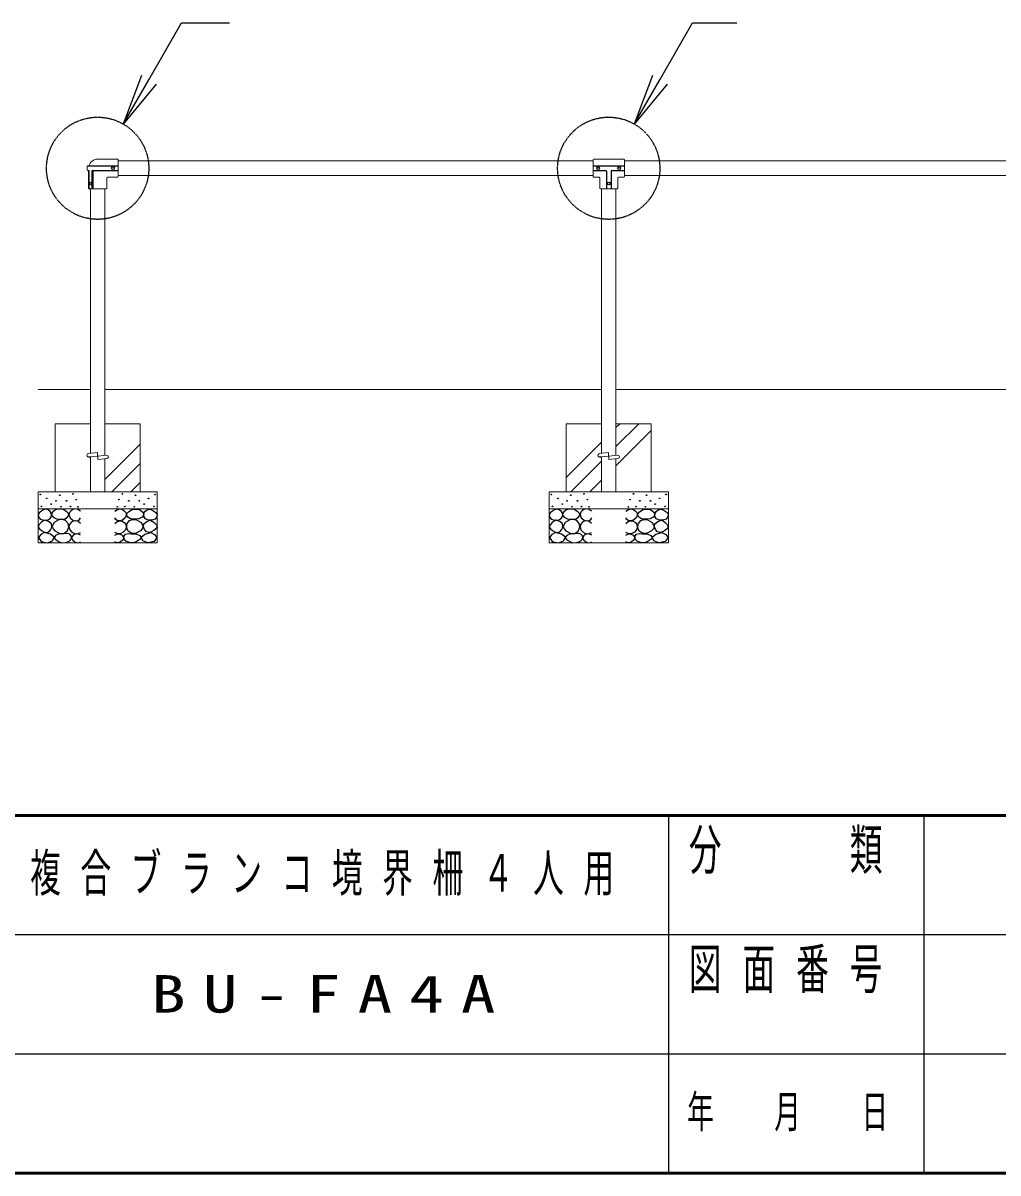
# Model space of a CAD drawing. Units: millimetres, scale not verified. Extents: x -19540 to 0, y -1690 to 13350.
# Drawn here: x -8644 to -5782, y 0 to 3376 of the extents above; entities that cross this region are included whole.
import ezdxf

# ---------------------------------------------------------------- set-up
doc = ezdxf.new("R2010")
doc.units = ezdxf.units.MM
doc.linetypes.add('USER3', pattern=[8, 3, -1, 1, -1, 1, -1])
for name, color, linetype, lineweight in [('A3図枠', 7, 'Continuous', 25), ('線', 2, 'Continuous', 25), ('補助', 2, 'Continuous', 13)]:
    doc.layers.add(name, color=color, linetype=linetype, lineweight=lineweight)
doc.layers.add('図面プロファイル', color=7, linetype='Continuous')
doc.styles.add('ＭＳ ゴシック', font='')
doc.styles.get('ＭＳ ゴシック').set_extended_font_data('MS Gothic')

msp = doc.modelspace()

# ---------------------------------------------------------------- linework, layer by layer
at = {"layer": 'A3図枠', "lineweight": 50}
for p, q in [((-19250, 1050), (0, 1050)), ((-19250, 0), (0, 0))]:
    msp.add_line(p, q, dxfattribs=at)
at = {"layer": 'A3図枠', "color": 211}
for p, q in [((-6750, 1050), (-6750, 0)), ((-9375, 700), (-3500, 700)), ((-12125, 350), (0, 350))]:
    msp.add_line(p, q, dxfattribs=at)
at = {"layer": 'A3図枠'}
msp.add_line((-6000, 1050), (-6000, 0), dxfattribs=at)
at = {"layer": '線', "color": 7, "lineweight": 13}
for p, q in [((-8425, 2976.5), (-8367, 2976.5)), ((-8365, 2974.5), (-8365, 2925.5)), ((-6971, 2971.35), (-8365, 2971.35)), ((-6971, 2974.5), (-6971, 2925.5)), ((-6969, 2976.5), (-6881, 2976.5)), ((-6879, 2974.5), (-6879, 2925.5)), ((-5485, 2971.35), (-6879, 2971.35)), ((-8455.5, 2955), (-8455.5, 2945)), ((-8451.5, 2943), (-8451.5, 2892)), ((-8398.5, 2921.5), (-8398.5, 2892)), ((-8396.5, 2923.5), (-8367, 2923.5)), ((-6971, 2928.65), (-8365, 2928.65)), ((-6969, 2923.5), (-6953.5, 2923.5)), ((-6951.5, 2921.5), (-6951.5, 2892)), ((-6898.5, 2921.5), (-6898.5, 2892)), ((-6896.5, 2923.5), (-6881, 2923.5)), ((-5485, 2928.65), (-6879, 2928.65)), ((-8449.5, 2890), (-8400.5, 2890)), ((-8446.35, 2113.008), (-8446.35, 2890)), ((-8403.65, 2107.036), (-8403.65, 2890)), ((-6949.5, 2890), (-6900.5, 2890)), ((-6946.35, 2113.008), (-6946.35, 2890)), ((-6903.65, 2107.036), (-6903.65, 2890)), ((-8600, 2300), (-8446.35, 2300)), ((-8403.65, 2300), (-6946.35, 2300)), ((-6903.65, 2300), (-5446.35, 2300)), ((-8550, 2200), (-8550, 2000)), ((-8550, 2200), (-8446.35, 2200)), ((-8403.65, 2200), (-8300, 2200)), ((-8300, 2200), (-8300, 2000)), ((-7050, 2200), (-7050, 2000)), ((-7050, 2200), (-6946.35, 2200)), ((-6903.65, 2200), (-6800, 2200)), ((-6800, 2200), (-6800, 2000)), ((-8425.5, 2114.975), (-8451.97, 2112.478)), ((-8425.5, 2104.931), (-8451.03, 2102.522)), ((-8446.35, 2000), (-8446.35, 2102.964)), ((-8425.5, 2104.931), (-8425.5, 2115.022)), ((-8398.97, 2107.478), (-8424.5, 2105.069)), ((-8424.5, 2095.025), (-8424.5, 2105.069)), ((-8398.03, 2097.522), (-8424.5, 2095.025)), ((-8403.65, 2000), (-8403.65, 2096.992)), ((-6925.5, 2114.975), (-6951.97, 2112.478)), ((-6925.5, 2104.931), (-6951.03, 2102.522)), ((-6946.35, 2000), (-6946.35, 2102.964)), ((-6925.5, 2104.931), (-6925.5, 2115.022)), ((-6898.97, 2107.478), (-6924.5, 2105.069)), ((-6924.5, 2095.025), (-6924.5, 2105.069)), ((-6898.03, 2097.522), (-6924.5, 2095.025)), ((-6903.65, 2000), (-6903.65, 2096.992)), ((-8600, 2000), (-8600, 1850)), ((-8600, 2000), (-8250, 2000)), ((-8446.35, 2000), (-8403.65, 2000)), ((-8250, 2000), (-8250, 1850)), ((-7100, 2000), (-7100, 1850)), ((-7100, 2000), (-6750, 2000)), ((-6946.35, 2000), (-6903.65, 2000)), ((-6750, 2000), (-6750, 1850)), ((-8600, 1950), (-8250, 1950)), ((-7100, 1950), (-6750, 1950)), ((-8600, 1850), (-8250, 1850)), ((-7100, 1850), (-6750, 1850))]:
    msp.add_line(p, q, dxfattribs=at)
at = {"layer": '線'}
for p, q in [((-8453.5, 2957), (-8365, 2957)), ((-8453.5, 2943), (-8450.368, 2943)), ((-8450.368, 2892), (-8450.368, 2943)), ((-8441.041, 2892), (-8441.041, 2943)), ((-8441.041, 2943), (-8365, 2943)), ((-8438.123, 2890), (-8438.123, 2943)), ((-6971, 2957), (-6879, 2957)), ((-6971, 2943), (-6934, 2943)), ((-6932, 2941), (-6932, 2890)), ((-6918, 2941), (-6918, 2890)), ((-6916, 2943), (-6879, 2943)), ((-8451.97, 2102.522), (-8446.35, 2101.992)), ((-6951.97, 2102.522), (-6946.35, 2101.992))]:
    msp.add_line(p, q, dxfattribs=at)
at = {"layer": '線', "color": 7, "lineweight": 13}
msp.add_lwpolyline([(-8425, 2976.5), (-8428.423, 2976.278), (-8431.788, 2975.616), (-8435.04, 2974.525), (-8438.123, 2973.023), (-8441.563, 2970.686), (-8444.595, 2967.84), (-8447.145, 2964.555), (-8449.149, 2960.912), (-8450.559, 2957)], dxfattribs=at)
at = {"layer": '線'}
for points in [[(-8577.551, 1949.402), (-8584.014, 1946.862), (-8590.225, 1943.382), (-8596.083, 1939.344), (-8599.731, 1933.877), (-8598.719, 1926.294), (-8593.711, 1919.935), (-8586.845, 1917.345), (-8579.136, 1917.084), (-8571.523, 1917.688), (-8565.194, 1920.252), (-8561.442, 1925.538), (-8560.125, 1931.976), (-8560.973, 1937.181), (-8563.927, 1942.115), (-8570.087, 1946.942)], [(-8538.127, 1949.493), (-8543.032, 1948.876), (-8548.669, 1946.79), (-8556.64, 1941.002), (-8560.292, 1934.086), (-8559.417, 1930.124), (-8555.696, 1925.707), (-8546.205, 1920.934), (-8536.235, 1919.49), (-8528.885, 1919.318), (-8521.369, 1920.842), (-8513.77, 1925.456), (-8510.016, 1931.653), (-8510.986, 1936.306), (-8515.693, 1941.654), (-8526.361, 1947.861)], [(-8311.873, 1949.493), (-8306.968, 1948.876), (-8301.331, 1946.79), (-8293.36, 1941.002), (-8289.708, 1934.086), (-8290.583, 1930.124), (-8294.304, 1925.707), (-8303.795, 1920.934), (-8313.765, 1919.49), (-8321.115, 1919.318), (-8328.631, 1920.842), (-8336.23, 1925.456), (-8339.984, 1931.653), (-8339.014, 1936.306), (-8334.307, 1941.654), (-8323.639, 1947.861)], [(-8272.449, 1949.402), (-8265.986, 1946.862), (-8259.775, 1943.382), (-8253.917, 1939.344), (-8250.269, 1933.877), (-8251.281, 1926.294), (-8256.289, 1919.935), (-8263.155, 1917.345), (-8270.864, 1917.084), (-8278.477, 1917.688), (-8284.806, 1920.252), (-8288.558, 1925.538), (-8289.875, 1931.976), (-8289.027, 1937.181), (-8286.073, 1942.115), (-8279.913, 1946.942)], [(-7077.551, 1949.402), (-7084.014, 1946.862), (-7090.225, 1943.382), (-7096.083, 1939.344), (-7099.731, 1933.877), (-7098.719, 1926.294), (-7093.711, 1919.935), (-7086.845, 1917.345), (-7079.136, 1917.084), (-7071.523, 1917.688), (-7065.194, 1920.252), (-7061.442, 1925.538), (-7060.125, 1931.976), (-7060.973, 1937.181), (-7063.927, 1942.115), (-7070.087, 1946.942)], [(-7038.127, 1949.493), (-7043.032, 1948.876), (-7048.669, 1946.79), (-7056.64, 1941.002), (-7060.292, 1934.086), (-7059.417, 1930.124), (-7055.696, 1925.707), (-7046.205, 1920.934), (-7036.235, 1919.49), (-7028.885, 1919.318), (-7021.369, 1920.842), (-7013.77, 1925.456), (-7010.016, 1931.653), (-7010.986, 1936.306), (-7015.693, 1941.654), (-7026.361, 1947.861)], [(-6811.873, 1949.493), (-6806.968, 1948.876), (-6801.331, 1946.79), (-6793.36, 1941.002), (-6789.708, 1934.086), (-6790.583, 1930.124), (-6794.304, 1925.707), (-6803.795, 1920.934), (-6813.765, 1919.49), (-6821.115, 1919.318), (-6828.631, 1920.842), (-6836.23, 1925.456), (-6839.984, 1931.653), (-6839.014, 1936.306), (-6834.307, 1941.654), (-6823.639, 1947.861)], [(-6772.449, 1949.402), (-6765.986, 1946.862), (-6759.775, 1943.382), (-6753.917, 1939.344), (-6750.269, 1933.877), (-6751.281, 1926.294), (-6756.289, 1919.935), (-6763.155, 1917.345), (-6770.864, 1917.084), (-6778.477, 1917.688), (-6784.806, 1920.252), (-6788.558, 1925.538), (-6789.875, 1931.976), (-6789.027, 1937.181), (-6786.073, 1942.115), (-6779.913, 1946.942)], [(-8580.086, 1916.45), (-8585.415, 1913.657), (-8590.859, 1909.479), (-8597.308, 1902.659), (-8599.731, 1895.855), (-8596.103, 1891.027), (-8589.592, 1886.666), (-8582.954, 1882.379), (-8576.284, 1880.329), (-8568.64, 1882.776), (-8562.343, 1889.201), (-8559.236, 1897.478), (-8560.759, 1905.994), (-8568.917, 1913.245)], [(-8550.831, 1885.163), (-8538.242, 1878.307), (-8524.883, 1877.324), (-8514.599, 1884.778), (-8509.747, 1896.515), (-8512.027, 1907.293), (-8518.936, 1915.436), (-8527.761, 1918.869), (-8538.938, 1917.598), (-8552.692, 1909.543), (-8558.669, 1898.678), (-8556.034, 1891.484)], [(-8299.169, 1885.163), (-8311.758, 1878.307), (-8325.117, 1877.324), (-8335.401, 1884.778), (-8340.253, 1896.515), (-8337.973, 1907.293), (-8331.064, 1915.436), (-8322.239, 1918.869), (-8311.062, 1917.598), (-8297.308, 1909.543), (-8291.331, 1898.678), (-8293.966, 1891.484)], [(-8269.914, 1916.45), (-8264.585, 1913.657), (-8259.141, 1909.479), (-8252.692, 1902.659), (-8250.269, 1895.855), (-8253.897, 1891.027), (-8260.408, 1886.666), (-8267.046, 1882.379), (-8273.716, 1880.329), (-8281.36, 1882.776), (-8287.657, 1889.201), (-8290.764, 1897.478), (-8289.241, 1905.994), (-8281.083, 1913.245)], [(-7080.086, 1916.45), (-7085.415, 1913.657), (-7090.859, 1909.479), (-7097.308, 1902.659), (-7099.731, 1895.855), (-7096.103, 1891.027), (-7089.592, 1886.666), (-7082.954, 1882.379), (-7076.284, 1880.329), (-7068.64, 1882.776), (-7062.343, 1889.201), (-7059.236, 1897.478), (-7060.759, 1905.994), (-7068.917, 1913.245)], [(-7050.831, 1885.163), (-7038.242, 1878.307), (-7024.883, 1877.324), (-7014.599, 1884.778), (-7009.747, 1896.515), (-7012.027, 1907.293), (-7018.936, 1915.436), (-7027.761, 1918.869), (-7038.938, 1917.598), (-7052.692, 1909.543), (-7058.669, 1898.678), (-7056.034, 1891.484)], [(-6799.169, 1885.163), (-6811.758, 1878.307), (-6825.117, 1877.324), (-6835.401, 1884.778), (-6840.253, 1896.515), (-6837.973, 1907.293), (-6831.064, 1915.436), (-6822.239, 1918.869), (-6811.062, 1917.598), (-6797.308, 1909.543), (-6791.331, 1898.678), (-6793.966, 1891.484)], [(-6769.914, 1916.45), (-6764.585, 1913.657), (-6759.141, 1909.479), (-6752.692, 1902.659), (-6750.269, 1895.855), (-6753.897, 1891.027), (-6760.408, 1886.666), (-6767.046, 1882.379), (-6773.716, 1880.329), (-6781.36, 1882.776), (-6787.657, 1889.201), (-6790.764, 1897.478), (-6789.241, 1905.994), (-6781.083, 1913.245)], [(-8580.905, 1880.517), (-8592.225, 1874.498), (-8599.036, 1865.683), (-8590.549, 1854.413), (-8572.114, 1850.299), (-8557.761, 1856.41), (-8552.335, 1866.782), (-8563.117, 1875.89)], [(-8523.802, 1876.373), (-8531.337, 1876.999), (-8539.479, 1875.562), (-8548.406, 1871.504), (-8552.723, 1866.102), (-8550.037, 1861.419), (-8544.074, 1856.912), (-8537.595, 1853.068), (-8530.289, 1850.695), (-8518.44, 1850.928), (-8508.124, 1855.02), (-8503.421, 1859.827), (-8501.367, 1865.561), (-8502.427, 1870.709), (-8506.503, 1875.292), (-8514.901, 1877.832)], [(-8326.198, 1876.373), (-8318.663, 1876.999), (-8310.521, 1875.562), (-8301.594, 1871.504), (-8297.277, 1866.102), (-8299.963, 1861.419), (-8305.926, 1856.912), (-8312.405, 1853.068), (-8319.711, 1850.695), (-8331.56, 1850.928), (-8341.876, 1855.02), (-8346.579, 1859.827), (-8348.633, 1865.561), (-8347.573, 1870.709), (-8343.497, 1875.292), (-8335.099, 1877.832)], [(-8269.095, 1880.517), (-8257.775, 1874.498), (-8250.964, 1865.683), (-8259.451, 1854.413), (-8277.886, 1850.299), (-8292.239, 1856.41), (-8297.665, 1866.782), (-8286.883, 1875.89)], [(-7080.905, 1880.517), (-7092.225, 1874.498), (-7099.036, 1865.683), (-7090.549, 1854.413), (-7072.114, 1850.299), (-7057.761, 1856.41), (-7052.335, 1866.782), (-7063.117, 1875.89)], [(-7023.802, 1876.373), (-7031.337, 1876.999), (-7039.479, 1875.562), (-7048.406, 1871.504), (-7052.723, 1866.102), (-7050.037, 1861.419), (-7044.074, 1856.912), (-7037.595, 1853.068), (-7030.289, 1850.695), (-7018.44, 1850.928), (-7008.124, 1855.02), (-7003.421, 1859.827), (-7001.367, 1865.561), (-7002.427, 1870.709), (-7006.503, 1875.292), (-7014.901, 1877.832)], [(-6826.198, 1876.373), (-6818.663, 1876.999), (-6810.521, 1875.562), (-6801.594, 1871.504), (-6797.277, 1866.102), (-6799.963, 1861.419), (-6805.926, 1856.912), (-6812.405, 1853.068), (-6819.711, 1850.695), (-6831.56, 1850.928), (-6841.876, 1855.02), (-6846.579, 1859.827), (-6848.633, 1865.561), (-6847.573, 1870.709), (-6843.497, 1875.292), (-6835.099, 1877.832)], [(-6769.095, 1880.517), (-6757.775, 1874.498), (-6750.964, 1865.683), (-6759.451, 1854.413), (-6777.886, 1850.299), (-6792.239, 1856.41), (-6797.665, 1866.782), (-6786.883, 1875.89)]]:
    msp.add_lwpolyline(points, close=True, dxfattribs=at)
for points in [[(-8475, 1943.299), (-8483.427, 1948.154), (-8492.11, 1949.636), (-8497.729, 1947.948), (-8502.883, 1944.249), (-8507.355, 1938.941), (-8509.22, 1932.209), (-8505.552, 1923.439), (-8497.496, 1917), (-8489.197, 1914.621), (-8481.971, 1915.733), (-8477.921, 1919.109), (-8475, 1923.654)], [(-8375, 1943.299), (-8366.573, 1948.154), (-8357.89, 1949.636), (-8352.271, 1947.948), (-8347.117, 1944.249), (-8342.645, 1938.941), (-8340.78, 1932.209), (-8344.448, 1923.439), (-8352.504, 1917), (-8360.803, 1914.621), (-8368.029, 1915.733), (-8372.079, 1919.109), (-8375, 1923.654)], [(-6975, 1943.299), (-6983.427, 1948.154), (-6992.11, 1949.636), (-6997.73, 1947.948), (-7002.883, 1944.249), (-7007.355, 1938.941), (-7009.22, 1932.209), (-7005.552, 1923.439), (-6997.496, 1917), (-6989.197, 1914.621), (-6981.971, 1915.733), (-6977.921, 1919.109), (-6975, 1923.654)], [(-6875, 1943.299), (-6866.573, 1948.154), (-6857.89, 1949.636), (-6852.27, 1947.948), (-6847.117, 1944.249), (-6842.645, 1938.941), (-6840.78, 1932.209), (-6844.448, 1923.439), (-6852.504, 1917), (-6860.803, 1914.621), (-6868.029, 1915.733), (-6872.079, 1919.109), (-6875, 1923.654)], [(-8475.317, 1907.178), (-8482.457, 1912.64), (-8490.526, 1915.099), (-8497.231, 1913.875), (-8503.199, 1910.03), (-8507.592, 1904.248), (-8509.22, 1897.039), (-8506.556, 1888.431), (-8500.348, 1881.513), (-8492.709, 1877.642), (-8485.139, 1876.761), (-8479.985, 1878.2), (-8475.317, 1880.88)], [(-8374.683, 1907.178), (-8367.543, 1912.64), (-8359.474, 1915.099), (-8352.769, 1913.875), (-8346.801, 1910.03), (-8342.408, 1904.248), (-8340.78, 1897.039), (-8343.444, 1888.431), (-8349.652, 1881.513), (-8357.291, 1877.642), (-8364.861, 1876.761), (-8370.015, 1878.2), (-8374.683, 1880.88)], [(-6975.317, 1907.178), (-6982.457, 1912.64), (-6990.526, 1915.099), (-6997.231, 1913.875), (-7003.199, 1910.03), (-7007.592, 1904.248), (-7009.22, 1897.039), (-7006.556, 1888.431), (-7000.348, 1881.513), (-6992.709, 1877.642), (-6985.139, 1876.761), (-6979.985, 1878.2), (-6975.317, 1880.88)], [(-6874.683, 1907.178), (-6867.543, 1912.64), (-6859.474, 1915.099), (-6852.769, 1913.875), (-6846.801, 1910.03), (-6842.408, 1904.248), (-6840.78, 1897.039), (-6843.444, 1888.431), (-6849.652, 1881.513), (-6857.291, 1877.642), (-6864.861, 1876.761), (-6870.015, 1878.2), (-6874.683, 1880.88)], [(-8475, 1872.642), (-8481.018, 1875.96), (-8488.308, 1876.761), (-8497.024, 1872.427), (-8501.298, 1865.671), (-8500.686, 1862.001), (-8497.813, 1857.75), (-8490.651, 1852.278), (-8483.238, 1850.462), (-8478.942, 1851.514), (-8475, 1853.631)], [(-8375, 1872.642), (-8368.982, 1875.96), (-8361.692, 1876.761), (-8352.976, 1872.427), (-8348.702, 1865.671), (-8349.314, 1862.001), (-8352.187, 1857.75), (-8359.349, 1852.278), (-8366.762, 1850.462), (-8371.058, 1851.514), (-8375, 1853.631)], [(-6975, 1872.642), (-6981.018, 1875.96), (-6988.307, 1876.761), (-6997.024, 1872.427), (-7001.298, 1865.671), (-7000.686, 1862.001), (-6997.813, 1857.75), (-6990.651, 1852.278), (-6983.238, 1850.462), (-6978.942, 1851.514), (-6975, 1853.631)], [(-6875, 1872.642), (-6868.982, 1875.96), (-6861.693, 1876.761), (-6852.976, 1872.427), (-6848.702, 1865.671), (-6849.314, 1862.001), (-6852.187, 1857.75), (-6859.349, 1852.278), (-6866.762, 1850.462), (-6871.058, 1851.514), (-6875, 1853.631)]]:
    msp.add_lwpolyline(points, dxfattribs=at)
at = {"layer": '線', "linetype": 'USER3'}
for centre in [(-8425.028, 2950), (-6925, 2950)]:
    msp.add_circle(centre, 150, dxfattribs=at)
at = {"layer": '線'}
for centre, radius in [((-8380, 2950), 4), ((-6956, 2950), 4), ((-6894, 2950), 4), ((-6925, 2905), 4), ((-8593.394, 1992.177), 1), ((-8497.583, 1994.091), 1), ((-8352.417, 1994.091), 1), ((-8256.606, 1992.177), 1), ((-7093.394, 1992.177), 1), ((-6997.583, 1994.091), 1), ((-6852.417, 1994.091), 1), ((-6756.606, 1992.177), 1), ((-8574.383, 1980.77), 1), ((-8561.392, 1963.977), 1), ((-8547.451, 1973.483), 1), ((-8536.044, 1989.959), 1), ((-8516.504, 1973.549), 1), ((-8487.582, 1977.063), 1), ((-8362.418, 1977.063), 1), ((-8333.496, 1973.549), 1), ((-8313.956, 1989.959), 1), ((-8302.549, 1973.483), 1), ((-8288.608, 1963.977), 1), ((-8275.617, 1980.77), 1), ((-7074.383, 1980.77), 1), ((-7061.392, 1963.977), 1), ((-7047.451, 1973.483), 1), ((-7036.044, 1989.959), 1), ((-7016.504, 1973.549), 1), ((-6987.582, 1977.063), 1), ((-6862.418, 1977.063), 1), ((-6833.496, 1973.549), 1), ((-6813.956, 1989.959), 1), ((-6802.549, 1973.483), 1), ((-6788.608, 1963.977), 1), ((-6775.617, 1980.77), 1), ((-8590.225, 1957.323), 1), ((-8532.559, 1956.373), 1), ((-8504.881, 1956.521), 1), ((-8482.717, 1955.98), 1), ((-8367.283, 1955.98), 1), ((-8345.119, 1956.521), 1), ((-8317.441, 1956.373), 1), ((-8259.775, 1957.323), 1), ((-7090.225, 1957.323), 1), ((-7032.559, 1956.373), 1), ((-7004.881, 1956.521), 1), ((-6982.717, 1955.98), 1), ((-6867.283, 1955.98), 1), ((-6845.119, 1956.521), 1), ((-6817.441, 1956.373), 1), ((-6759.775, 1957.323), 1)]:
    msp.add_circle(centre, radius, dxfattribs=at)
at = {"layer": '線', "color": 7, "lineweight": 13}
for centre, radius, start, end in [((-8367, 2974.5), 2, 0, 90), ((-6969, 2974.5), 2, 90, 180), ((-6881, 2974.5), 2, 0, 90), ((-8453.5, 2955), 2, 90, 180), ((-8453.5, 2945), 2, 180, 270), ((-8396.5, 2921.5), 2, 90, 180), ((-8367, 2925.5), 2, 270, 0), ((-6969, 2925.5), 2, 180, 270), ((-6953.5, 2921.5), 2, 0, 90), ((-6896.5, 2921.5), 2, 90, 180), ((-6881, 2925.5), 2, 270, 0), ((-8449.5, 2892), 2, 180, 270), ((-8400.5, 2892), 2, 270, 0), ((-6949.5, 2892), 2, 180, 270), ((-6900.5, 2892), 2, 270, 0), ((-8451.5, 2107.5), 5, 95.38931, 275.38931), ((-8398.5, 2102.5), 5, 275.38931, 95.38931), ((-6951.5, 2107.5), 5, 95.38931, 275.38931), ((-6898.5, 2102.5), 5, 275.38931, 95.38931)]:
    msp.add_arc(centre, radius, start, end, dxfattribs=at)
at = {"layer": '線'}
for centre, start, end in [((-6934, 2941), 0, 90), ((-6916, 2941), 90, 180), ((-8448.368, 2892), 180, 270), ((-8443.041, 2892), 270, 0)]:
    msp.add_arc(centre, 2, start, end, dxfattribs=at)
msp.add_ellipse((-8446.38, 2905), major_axis=(0, -4.004), ratio=0.706341, dxfattribs=at)
at = {"layer": '補助', "lineweight": 25}
for p, q in [((-8275.028, 3209.808), (-8178.788, 3376.5)), ((-8178.788, 3376.5), (-8128.788, 3376.5)), ((-8128.788, 3376.5), (-8038.074, 3376.5)), ((-6775, 3209.808), (-6678.76, 3376.5)), ((-6678.76, 3376.5), (-6628.76, 3376.5)), ((-6628.76, 3376.5), (-6548.76, 3376.5)), ((-8296.679, 3222.308), (-8350.028, 3079.904)), ((-8350.028, 3079.904), (-8275.028, 3209.808)), ((-6796.651, 3222.308), (-6850, 3079.904)), ((-6850, 3079.904), (-6775, 3209.808)), ((-8253.378, 3197.308), (-8350.028, 3079.904)), ((-6753.349, 3197.308), (-6850, 3079.904))]:
    msp.add_line(p, q, dxfattribs=at)
at = {"layer": '補助'}
for p, q in [((-6903.65, 2132.733), (-6836.383, 2200)), ((-6903.65, 2188.859), (-6892.509, 2200)), ((-6903.65, 2076.606), (-6800, 2180.256)), ((-8403.65, 2035.898), (-8300, 2139.548)), ((-7050, 2042.509), (-6946.35, 2146.159)), ((-8383.421, 2000), (-8300, 2083.421)), ((-7036.383, 2000), (-6946.35, 2090.033)), ((-8327.295, 2000), (-8300, 2027.295)), ((-6980.256, 2000), (-6946.35, 2033.906))]:
    msp.add_line(p, q, dxfattribs=at)

# ---------------------------------------------------------------- texts
at = {"layer": 'A3図枠', "color": 4, "style": 'ＭＳ ゴシック'}
for s, insert, char_height, attachment_point in [('\\T1.64;\\W0.6;分\u3000\u3000類', (-6375, 1008.333), 117.3, 2), ('\\T1.64;\\W0.6;図面番号', (-6375, 658.333), 117.3, 2), ('\\T1.64;\\W0.6;年\u3000月\u3000日', (-6375, 175), 95.31, 5)]:
    msp.add_mtext(s, dxfattribs=dict(at, insert=insert, char_height=char_height, attachment_point=attachment_point))
at = {"layer": '図面プロファイル', "char_height": 110, "attachment_point": 5, "style": 'ＭＳ ゴシック'}
for s, insert in [('\\T1.64;\\W0.6;複合ブランコ境界柵４人用', (-7737.5, 875)), ('\\T1.5;\\W1.35;BU-FA4A', (-7737.5, 525))]:
    msp.add_mtext(s, dxfattribs=dict(at, insert=insert))

doc.saveas('drawing.dxf')
